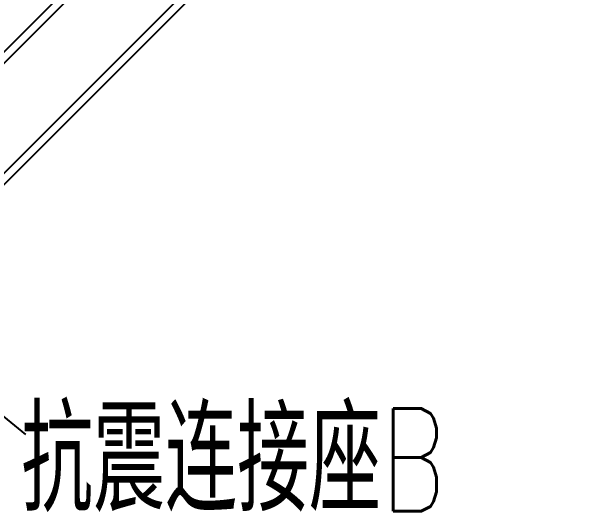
# Model space of a CAD drawing. Extents: x 1031190 to 1725648, y 733081 to 1571294.
# Drawn here: x 1138072 to 1140369, y 1234634 to 1236580 of the extents above; entities that cross this region are included whole.
import ezdxf

# ---------------------------------------------------------------- set-up
doc = ezdxf.new("R2010")
doc.units = 0
doc.header["$LTSCALE"] = 1000
doc.header["$MEASUREMENT"] = 0
doc.layers.add('W_DIM', color=4, linetype='Continuous')
doc.styles.get("Standard").update_dxf_attribs({"font": 'gbenor.shx', "bigfont": 'gbcbig.shx'})
doc.styles.add('wwp100', font='txt.shx', dxfattribs={"width": 0.7, "height": 400, "bigfont": 'hztxt.shx'})
doc.dimstyles.get("Standard").update_dxf_attribs({"dimtxt": 0.18, "dimasz": 0.18, "dimexe": 0.18, "dimexo": 0.0625, "dimgap": 0.09, "dimtad": 0, "dimtih": 1, "dimtoh": 1, "dimdec": 4, "dimzin": 0, "dimdsep": 46, "dimtxsty": 'Standard', "dimcen": 0.09, "dimadec": 0, "dimazin": 0, "dimtfac": 1, "dimtdec": 4, "dimtofl": 0, "dimtmove": 0, "dimatfit": 3, "dimfxl": 0, "dimtolj": 1, "dimtzin": 0, "dimarcsym": 0})

msp = doc.modelspace()

# ---------------------------------------------------------------- linework, layer by layer
at = {"linetype": 'Continuous'}
for p, q in [((1137565.7, 1235948.7), (1140111.1, 1238494.1)), ((1137587.7, 1235926.7), (1140133.1, 1238472.1)), ((1137801.6, 1235712.8), (1140347, 1238258.2)), ((1137823.6, 1235690.7), (1140369, 1238236.1))]:
    msp.add_line(p, q, dxfattribs=at)

# ---------------------------------------------------------------- texts
at = {"layer": 'W_DIM', "color": 7, "style": 'wwp100', "width": 0.7}
msp.add_text('抗震连接座B', height=400, dxfattribs=at).set_placement((1138108.3, 1234637.6))

# ---------------------------------------------------------------- leaders
msp.add_leader([(1137558.3, 1235395.7), (1138125.3, 1234936.1)], dimstyle='Standard', override={"dimgap": 20})

doc.saveas('drawing.dxf')
